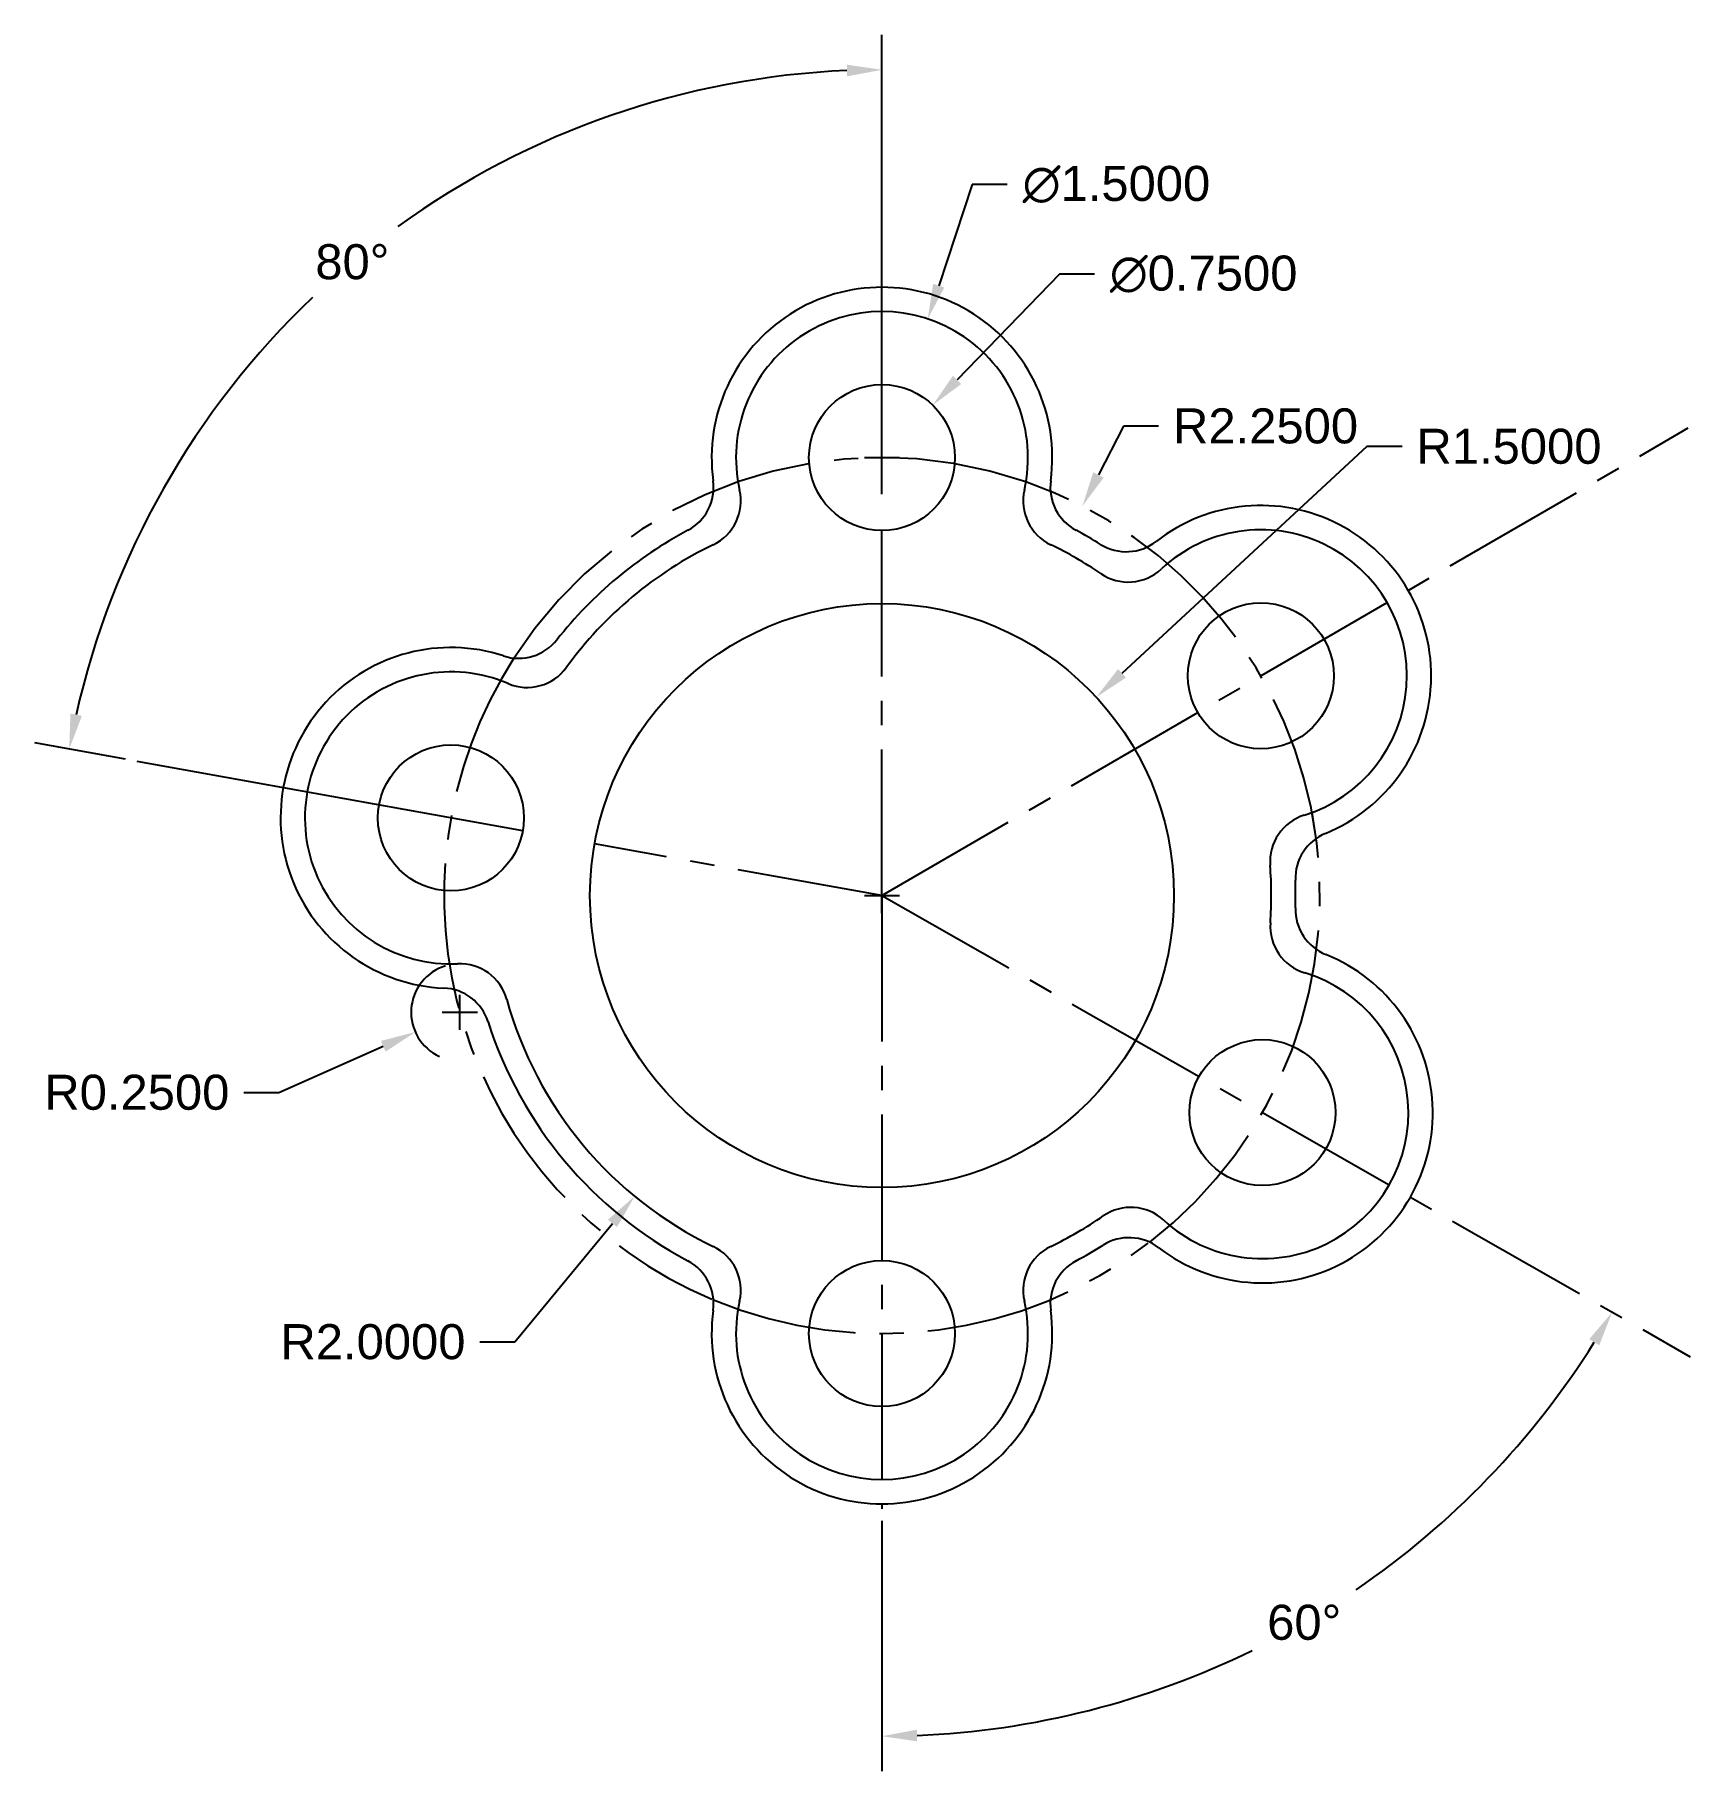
# Model space of a CAD drawing. Header units: inches. Extents: x 27.95 to 36.46, y 14.2 to 23.12.
import ezdxf

# ---------------------------------------------------------------- set-up
doc = ezdxf.new("R2010")
doc.units = ezdxf.units.IN
doc.header["$MEASUREMENT"] = 0
doc.linetypes.add('CENTER2', pattern=[1.125, 0.75, -0.125, 0.125, -0.125])
doc.styles.get("Standard").update_dxf_attribs({"font": 'arial.ttf'})
doc.dimstyles.get("Standard").update_dxf_attribs({"dimtxt": 0.18, "dimasz": 0.18, "dimexe": 0.18, "dimexo": 0.0625, "dimgap": 0.09, "dimtad": 0, "dimtih": 1, "dimtoh": 1, "dimdec": 4, "dimzin": 0, "dimdsep": 46, "dimtxsty": 'Standard', "dimcen": 0.09, "dimadec": 0, "dimazin": 0, "dimtfac": 1, "dimtdec": 4, "dimtofl": 0, "dimtmove": 0, "dimatfit": 3, "dimfxl": 1, "dimtolj": 1, "dimtzin": 0, "dimarcsym": 0})

# ---------------------------------------------------------------- blocks, each defined once
blk = doc.blocks.new('*D2')
at = {"color": 0, "lineweight": -2, "transparency": 16777216}
for p, q in [((32.3049, 20.7642), (32.3049, 23.124)), ((28.4182, 19.4023), (27.9527, 19.4862))]:
    blk.add_line(p, q, dxfattribs=at)
for start, end in [(92.43123, 125.88997), (133.58208, 167.35077)]:
    blk.add_arc((32.3049, 18.7017), 4.2423, start, end, dxfattribs=at)
at = {"color": 0, "transparency": 16777216}
for points in [[(32.1243, 22.9702), (32.1256, 22.9102), (32.3049, 22.944)], [(28.195, 19.6248), (28.1362, 19.6367), (28.1299, 19.4543)]]:
    blk.add_solid(points, dxfattribs=at)
at = {"layer": 'Defpoints', "color": 0, "transparency": 16777216}
for p in [(30.4058, 22.4952), (32.3049, 20.7017), (28.4797, 19.3912), (32.3049, 18.7017), (32.3049, 18.7017)]:
    blk.add_point(p, dxfattribs=at)
at = {"color": 0, "transparency": 16777216, "insert": (29.5842, 21.9567), "char_height": 0.18, "attachment_point": 5}
blk.add_mtext('\\A1;80°', dxfattribs=at)
blk = doc.blocks.new('*D3')
at = {"color": 0, "lineweight": -2, "transparency": 16777216}
for p, q in [((33.216, 21.8937), (32.6907, 21.3507)), ((33.396, 21.8937), (33.216, 21.8937)), ((32.3049, 20.8617), (32.3049, 21.0417)), ((32.2149, 20.9517), (32.3949, 20.9517))]:
    blk.add_line(p, q, dxfattribs=at)
at = {"color": 0, "transparency": 16777216}
blk.add_solid([(32.6692, 21.3715), (32.7123, 21.3298), (32.5656, 21.2213)], dxfattribs=at)
at = {"layer": 'Defpoints', "color": 0, "transparency": 16777216}
for p in [(32.5656, 21.2213), (32.0442, 20.6822)]:
    blk.add_point(p, dxfattribs=at)
at = {"color": 0, "transparency": 16777216, "insert": (33.9572, 21.8937), "char_height": 0.18, "attachment_point": 5}
blk.add_mtext('\\A1;∅0.7500', dxfattribs=at)
blk = doc.blocks.new('*D4')
at = {"color": 0, "lineweight": -2, "transparency": 16777216}
for p, q in [((32.7679, 22.3543), (32.5964, 21.8348)), ((32.9479, 22.3543), (32.7679, 22.3543)), ((32.3049, 20.8617), (32.3049, 21.0417)), ((32.2149, 20.9517), (32.3949, 20.9517))]:
    blk.add_line(p, q, dxfattribs=at)
at = {"color": 0, "transparency": 16777216}
blk.add_solid([(32.5679, 21.8443), (32.6249, 21.8254), (32.54, 21.6639)], dxfattribs=at)
at = {"layer": 'Defpoints', "color": 0, "transparency": 16777216}
for p in [(32.54, 21.6639), (32.0698, 20.2395)]:
    blk.add_point(p, dxfattribs=at)
at = {"color": 0, "transparency": 16777216, "insert": (33.5092, 22.3543), "char_height": 0.18, "attachment_point": 5}
blk.add_mtext('\\A1;∅1.5000', dxfattribs=at)
blk = doc.blocks.new('*D5')
at = {"color": 0, "lineweight": -2, "transparency": 16777216}
for p, q in [((30.1363, 18.0119), (30.1363, 18.1919)), ((30.0463, 18.1019), (30.2263, 18.1019)), ((29.2068, 17.6901), (29.7432, 17.9277)), ((29.0268, 17.6901), (29.2068, 17.6901))]:
    blk.add_line(p, q, dxfattribs=at)
blk.add_arc((30.1363, 18.1019), 0.25, 106.94554, 245.14894, dxfattribs=at)
at = {"color": 0, "transparency": 16777216}
blk.add_solid([(29.731, 17.9551), (29.7553, 17.9003), (29.9078, 18.0006)], dxfattribs=at)
at = {"layer": 'Defpoints', "color": 0, "transparency": 16777216}
for p in [(30.1363, 18.1019), (29.9078, 18.0006)]:
    blk.add_point(p, dxfattribs=at)
at = {"color": 0, "transparency": 16777216, "insert": (28.4773, 17.6901), "char_height": 0.18, "attachment_point": 5}
blk.add_mtext('\\A1;R0.2500', dxfattribs=at)
blk = doc.blocks.new('*D6')
at = {"color": 0, "lineweight": -2, "transparency": 16777216}
for p, q in [((32.3049, 18.6117), (32.3049, 18.7917)), ((32.2149, 18.7017), (32.3949, 18.7017)), ((30.4195, 16.4087), (30.9204, 17.0178)), ((30.2395, 16.4087), (30.4195, 16.4087))]:
    blk.add_line(p, q, dxfattribs=at)
at = {"color": 0, "transparency": 16777216}
blk.add_solid([(30.8972, 17.0369), (30.9436, 16.9988), (31.0347, 17.1569)], dxfattribs=at)
at = {"layer": 'Defpoints', "color": 0, "transparency": 16777216}
for p in [(32.3049, 18.7017), (31.0347, 17.1569)]:
    blk.add_point(p, dxfattribs=at)
at = {"color": 0, "transparency": 16777216, "insert": (29.6901, 16.4087), "char_height": 0.18, "attachment_point": 5}
blk.add_mtext('\\A1;R2.0000', dxfattribs=at)
blk = doc.blocks.new('*D7')
at = {"color": 0, "lineweight": -2, "transparency": 16777216}
for p, q in [((34.7963, 21.0086), (33.5376, 19.8431)), ((34.9763, 21.0086), (34.7963, 21.0086)), ((32.3049, 18.6117), (32.3049, 18.7917)), ((32.2149, 18.7017), (32.3949, 18.7017))]:
    blk.add_line(p, q, dxfattribs=at)
at = {"color": 0, "transparency": 16777216}
blk.add_solid([(33.5172, 19.8651), (33.558, 19.8211), (33.4055, 19.7208)], dxfattribs=at)
at = {"layer": 'Defpoints', "color": 0, "transparency": 16777216}
for p in [(33.4055, 19.7208), (32.3049, 18.7017)]:
    blk.add_point(p, dxfattribs=at)
at = {"color": 0, "transparency": 16777216, "insert": (35.5258, 21.0086), "char_height": 0.18, "attachment_point": 5}
blk.add_mtext('\\A1;R1.5000', dxfattribs=at)
blk = doc.blocks.new('*D8')
at = {"color": 0, "lineweight": -2, "transparency": 16777216}
for p, q in [((33.546, 21.1134), (33.4168, 20.8624)), ((33.726, 21.1134), (33.546, 21.1134)), ((32.3049, 18.6117), (32.3049, 18.7917)), ((32.2149, 18.7017), (32.3949, 18.7017))]:
    blk.add_line(p, q, dxfattribs=at)
at = {"color": 0, "transparency": 16777216}
blk.add_solid([(33.3901, 20.8761), (33.4435, 20.8487), (33.3344, 20.7024)], dxfattribs=at)
at = {"layer": 'Defpoints', "color": 0, "transparency": 16777216}
for p in [(33.3344, 20.7024), (32.3049, 18.7017)]:
    blk.add_point(p, dxfattribs=at)
at = {"color": 0, "transparency": 16777216, "insert": (34.2754, 21.1134), "char_height": 0.18, "attachment_point": 5}
blk.add_mtext('\\A1;R2.2500', dxfattribs=at)
blk = doc.blocks.new('*D9')
at = {"color": 0, "lineweight": -2, "transparency": 16777216}
blk.add_line((32.3049, 15.4888), (32.3049, 14.2031), dxfattribs=at)
for start, end in [(304.33651, 327.90509), (272.38824, 296.12801)]:
    blk.add_arc((32.3049, 18.7017), 4.3187, start, end, dxfattribs=at)
at = {"color": 0, "transparency": 16777216}
for points in [[(35.9378, 16.4225), (35.9893, 16.3917), (36.056, 16.5616)], [(32.4855, 14.3568), (32.4842, 14.4168), (32.3049, 14.3831)]]:
    blk.add_solid(points, dxfattribs=at)
at = {"layer": 'Defpoints', "color": 0, "transparency": 16777216}
for p in [(32.3049, 18.7017), (32.3049, 18.7017), (36.4569, 16.3328), (32.3049, 15.5513), (33.7889, 14.646)]:
    blk.add_point(p, dxfattribs=at)
at = {"color": 0, "transparency": 16777216, "insert": (34.4738, 14.9672), "char_height": 0.18, "attachment_point": 5}
blk.add_mtext('\\A1;60°', dxfattribs=at)

msp = doc.modelspace()

# ---------------------------------------------------------------- linework, layer by layer
at = {"linetype": 'CENTER2'}
for q in [(36.44696, 21.1044), (32.3049, 20.70172), (30.82869, 18.96781), (32.3049, 15.55131), (36.45693, 16.33281)]:
    msp.add_line((32.3049, 18.70172), q, dxfattribs=at)
msp.add_line((30.45964, 19.03434), (28.47975, 19.39122))
for centre, radius in [((32.3049, 20.95172), 0.375), ((32.3049, 18.70172), 1.5), ((34.25117, 19.83069), 0.375), ((30.09059, 19.10086), 0.375), ((34.25919, 17.58671), 0.375), ((32.3049, 16.45172), 0.375)]:
    msp.add_circle(centre, radius)
for centre, radius, start, end in [((32.3049, 20.95172), 0.875, 352.194979, 187.805022), ((32.3049, 20.95172), 0.75, 347.160417, 192.839584), ((31.19032, 20.79894), 0.25, 297.988607, 7.805022), ((33.41948, 20.79894), 0.25, 172.194979, 242.011394), ((31.32991, 20.7295), 0.25, 295.679178, 12.839584), ((33.2799, 20.7295), 0.25, 167.160417, 244.320823), ((34.25117, 19.83069), 0.875, 292.311606, 127.921651), ((32.3049, 18.70172), 2.125, 117.988607, 141.793397), ((32.3049, 18.70172), 2.125, 58.105235, 62.011394), ((33.55976, 20.71814), 0.25, 238.105235, 307.921651), ((34.25117, 19.83069), 0.75, 287.277043, 132.956214), ((32.3049, 18.70172), 2, 115.679178, 144.102826), ((32.3049, 18.70172), 2, 55.795805, 64.320823), ((33.56973, 20.56256), 0.25, 235.795805, 312.956214), ((32.3049, 20.95172), 0.75, 269.977429, 270.022572), ((30.43866, 20.17066), 0.25, 251.976978, 321.793397), ((30.09059, 19.10086), 0.875, 71.976978, 267.587028), ((30.09059, 19.10086), 0.75, 66.942415, 272.621591), ((30.48224, 20.02097), 0.25, 246.942415, 324.102826), ((34.25117, 19.83069), 0.75, 210.098323, 210.134933), ((34.54816, 18.87581), 0.25, 107.277043, 184.437451), ((34.67826, 18.78991), 0.25, 112.311606, 182.128022), ((32.3049, 18.70172), 2, 355.972506, 4.437451), ((32.3049, 18.70172), 2.125, 358.281936, 2.128022), ((34.54935, 18.54369), 0.25, 175.972506, 253.13292), ((34.67883, 18.63052), 0.25, 178.281936, 248.098357), ((34.25919, 17.58671), 0.875, 232.488303, 68.098357), ((30.13633, 18.1019), 0.25, 15.46118, 92.621591), ((34.25919, 17.58671), 0.75, 227.45374, 73.13292), ((30.04322, 17.97686), 0.25, 17.770609, 87.587028), ((32.3049, 18.70172), 2, 195.46118, 244.320823), ((32.3049, 18.70172), 2.125, 197.770609, 242.011394), ((32.3049, 18.70172), 2, 295.679176, 304.614153), ((33.58301, 16.84998), 0.25, 47.45374, 124.614153), ((31.32991, 16.67394), 0.25, 347.160407, 64.320823), ((33.2799, 16.67394), 0.25, 115.679176, 192.839593), ((32.3049, 18.70172), 2.125, 297.988605, 302.304724), ((33.57415, 16.69433), 0.25, 52.488303, 122.304724), ((31.19032, 16.6045), 0.25, 352.19497, 62.011394), ((33.41948, 16.6045), 0.25, 117.988605, 187.805029), ((32.3049, 16.45172), 0.75, 167.160407, 12.839593), ((32.3049, 16.45172), 0.875, 172.19497, 7.805029)]:
    msp.add_arc(centre, radius, start, end)
for start, end in [(70.811864, 147.35746), (7.496227, 70.811864), (147.161602, 247.156493), (307.672929, 10.928492), (247.379599, 307.449823)]:
    msp.add_arc((32.3049, 18.70172), 2.25, start, end, dxfattribs=at)

# ---------------------------------------------------------------- dimensions: what is measured, and where the dimension line sits
for base, line1, line2, picture, middle in [((30.40577, 22.4952), ((32.3049, 18.70172), (28.47975, 19.39122)), ((32.3049, 18.70172), (32.3049, 20.70172)), '*D2', (29.58419, 21.9567)), ((33.78889, 14.64604), ((32.3049, 18.70172), (32.3049, 15.55131)), ((32.3049, 18.70172), (36.45693, 16.33281)), '*D9', (34.4738, 14.9672))]:
    dim = msp.add_angular_dim_2l(base=base, line1=line1, line2=line2, dimstyle='Standard')
    dim.commit()
    dim.dimension.update_dxf_attribs({"geometry": picture, "text_midpoint": middle})
for p1, p2, picture, middle in [((32.0698, 20.23952), (32.54001, 21.66392), '*D4', (33.50916, 22.35433)), ((32.0442, 20.68217), (32.56561, 21.22127), '*D3', (33.95725, 21.89373))]:
    dim = msp.add_diameter_dim_2p(p1=p1, p2=p2, dimstyle='Standard')
    dim.commit()
    dim.dimension.update_dxf_attribs({"geometry": picture, "text_midpoint": middle, "dimtype": 163})
for center, mpoint, picture, middle in [((32.3049, 18.70172), (33.33444, 20.70236), '*D8', (34.27542, 21.1134)), ((32.3049, 18.70172), (33.40554, 19.72084), '*D7', (35.52578, 21.00863)), ((32.3049, 18.70172), (31.0347, 17.15686), '*D6', (29.69008, 16.40869)), ((30.13633, 18.1019), (29.90776, 18.00064), '*D5', (28.47733, 17.69007))]:
    dim = msp.add_radius_dim(center=center, mpoint=mpoint, dimstyle='Standard')
    dim.commit()
    dim.dimension.update_dxf_attribs({"geometry": picture, "text_midpoint": middle, "dimtype": 164})

doc.saveas('drawing.dxf')
